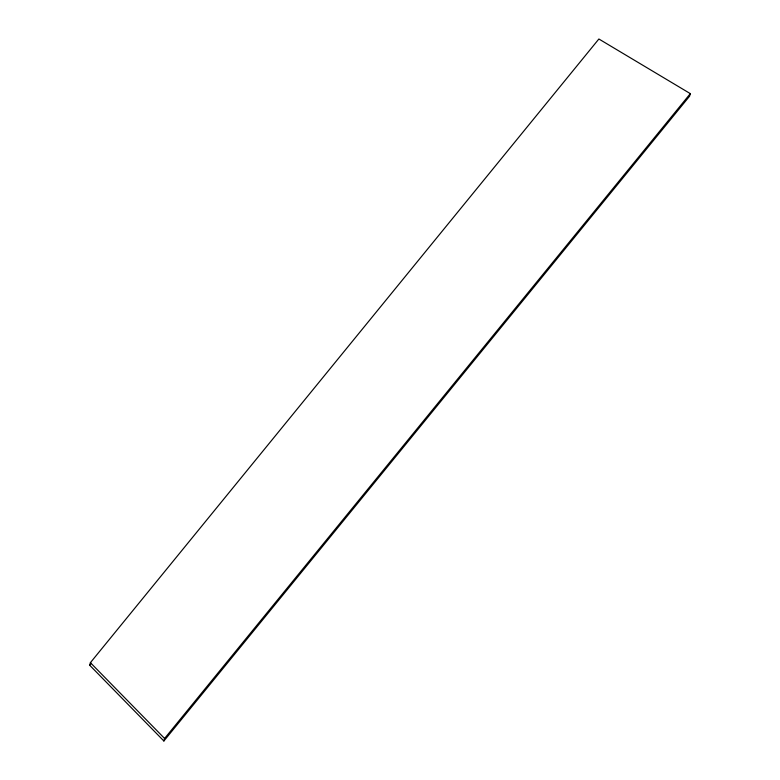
<?xml version="1.0" encoding="UTF-8"?>
<svg xmlns="http://www.w3.org/2000/svg" width="780" height="780" viewBox="0 0 780 780"><rect width="100%" height="100%" fill="white"/><g stroke="black" fill="none" stroke-linecap="round" stroke-linejoin="round"><path stroke-width="1.17" d="M89.68 665.213L90.402 662.668L598.874 39L690.319 93.629L689.598 96.174L163.878 741L89.68 665.213L91.221 663.322M163.878 741L164.59 738.455L690.319 93.629M90.402 662.668L164.59 738.455"/></g></svg>
